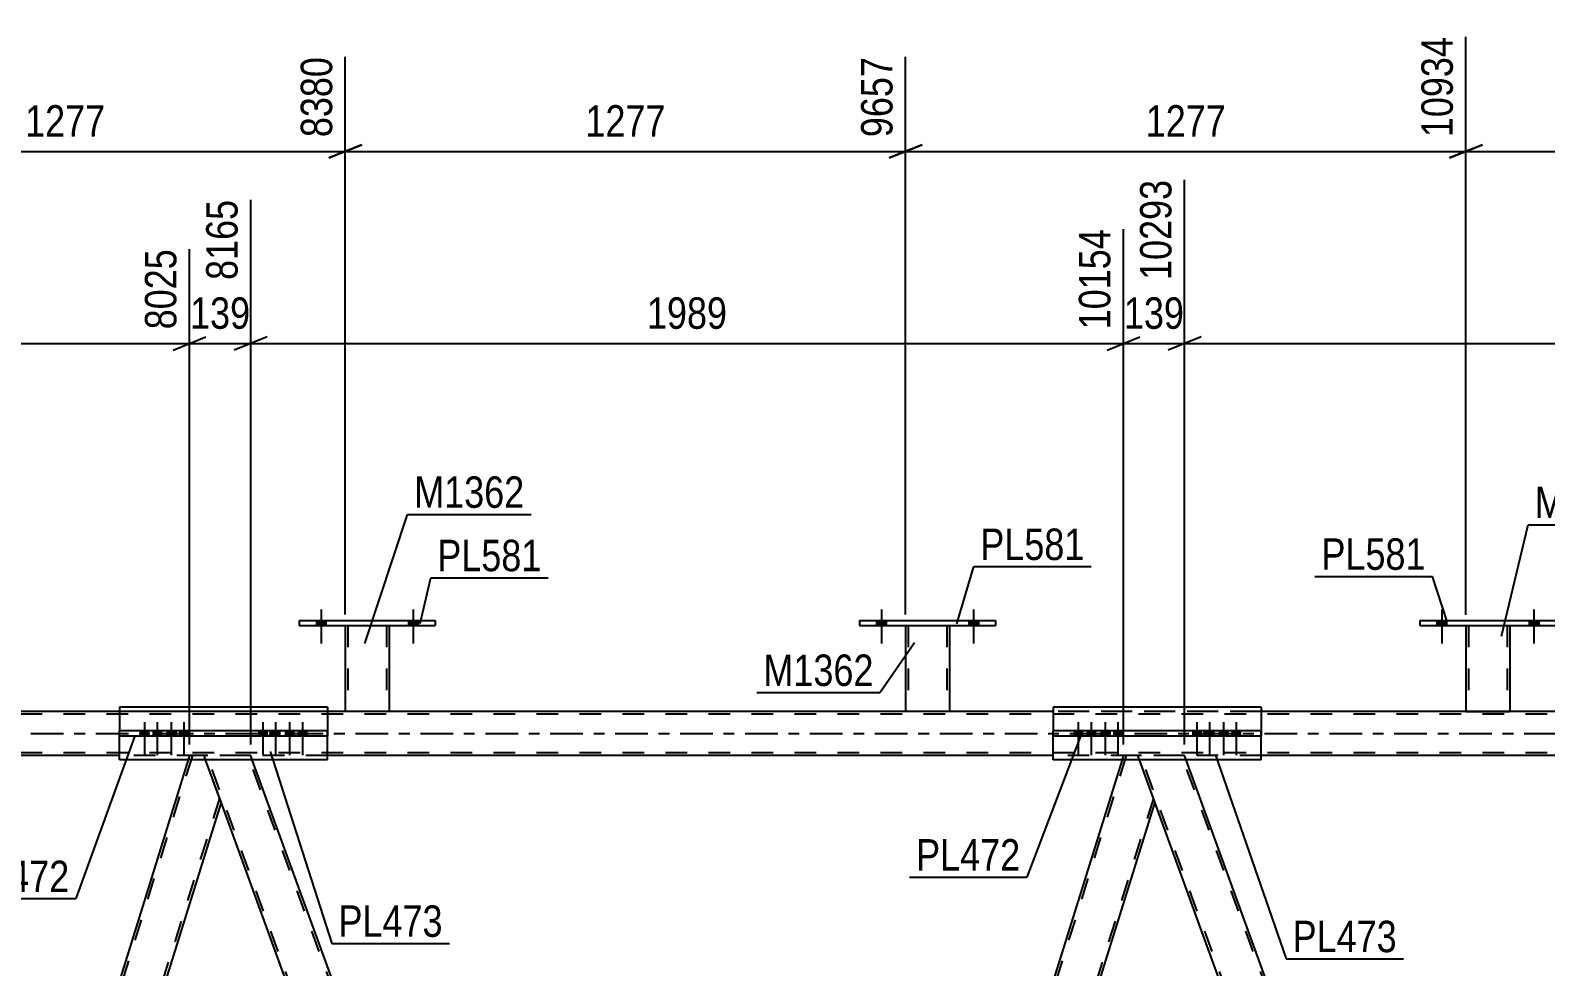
# Model space of a CAD drawing. Header units: millimetres. Extents: x -57 to 784, y -442 to 152.
# Drawn here: x 298.6 to 436.7, y -21.3 to 64.1 of the extents above; entities that cross this region are included whole.
import ezdxf

# ---------------------------------------------------------------- set-up
doc = ezdxf.new("R2010")
doc.units = ezdxf.units.MM
doc.linetypes.add('DXK_LINE_DOT2', pattern=[3.9198, 1.9599, -1.9599])
doc.linetypes.add('DXK_LINE_DOT3', pattern=[5.9187, 2.979, -0.9799, 0.9799, -0.9799])
doc.styles.add('Arial Narrow', font='ARIALN.TTF', dxfattribs={"height": 0.2})

# ---------------------------------------------------------------- blocks, each defined once
blk = doc.blocks.new('Part-761523242-6005 - 5969')
at = {"color": 2, "linetype": 'Continuous'}
for p, q in [((410.8, 2.4), (391.84, 2.4)), ((391.84, 2.4), (391.84, 0.24)), ((410.8, 2.4), (410.8, 0.24)), ((391.84, -2.4), (391.84, -0.24)), ((410.8, -2.4), (410.8, -0.24)), ((410.8, -2.4), (391.84, -2.4))]:
    blk.add_line(p, q, dxfattribs=at)
at = {"color": 7, "linetype": 'DXK_LINE_DOT2'}
for p, q in [((391.84, -0.24), (391.84, 0.24)), ((410.8, 0.24), (410.8, -0.24))]:
    blk.add_line(p, q, dxfattribs=at)
blk = doc.blocks.new('Part-761523242-6010 - 5969')
at = {"color": 2, "linetype": 'Continuous'}
for p, q in [((325.67, 2.4), (306.71, 2.4)), ((306.71, 2.4), (306.71, 0.24)), ((325.67, 2.4), (325.67, 0.24)), ((306.71, -2.4), (306.71, -0.24)), ((325.67, -2.4), (325.67, -0.24)), ((325.67, -2.4), (306.71, -2.4))]:
    blk.add_line(p, q, dxfattribs=at)
at = {"color": 7, "linetype": 'DXK_LINE_DOT2'}
for p, q in [((306.71, -0.24), (306.71, 0.24)), ((325.67, 0.24), (325.67, -0.24))]:
    blk.add_line(p, q, dxfattribs=at)
blk = doc.blocks.new('Part-761523242-6097 - 5969')
at = {"color": 7, "linetype": 'DXK_LINE_DOT2'}
for p, q in [((703.4, 1.76), (8.62, 1.76)), ((664.7, 2), (136.44, 2)), ((325.67, 2), (306.71, 2)), ((410.8, 2), (391.84, 2)), ((703.4, -1.76), (8.62, -1.76)), ((325.67, -2), (306.71, -2)), ((410.8, -2), (391.84, -2))]:
    blk.add_line(p, q, dxfattribs=at)
at = {"color": 2, "linetype": 'Continuous'}
for p, q in [((306.71, 2), (240.53, 2)), ((391.84, 2), (325.67, 2)), ((476.97, 2), (410.8, 2)), ((306.71, -2), (240.53, -2)), ((391.84, -2), (325.67, -2)), ((476.97, -2), (410.8, -2))]:
    blk.add_line(p, q, dxfattribs=at)
at = {"color": 7, "linetype": 'DXK_LINE_DOT3'}
blk.add_line((8.62, 0), (703.4, 0), dxfattribs=at)
blk = doc.blocks.new('Bolt-761523242-6453 - 5969')
at = {"linetype": 'Continuous'}
for points in [[(375.74, 9.84), (376.62, 9.84), (376.62, 10.32), (375.74, 10.32)], [(384.14, 9.84), (385.02, 9.84), (385.02, 10.32), (384.14, 10.32)]]:
    blk.add_hatch(color=1, dxfattribs=at).paths.add_polyline_path(points)
at = {"color": 1, "linetype": 'Continuous'}
for p, q in [((376.18, 11.32), (376.18, 8.2)), ((384.58, 11.32), (384.58, 8.2)), ((375.74, 10.32), (375.74, 9.84)), ((376.62, 10.32), (376.62, 9.84)), ((384.14, 10.32), (384.14, 9.84)), ((385.02, 10.32), (385.02, 9.84))]:
    blk.add_line(p, q, dxfattribs=at)
blk = doc.blocks.new('Part-761523242-6127 - 5969')
at = {"color": 2, "linetype": 'Continuous'}
for p, q in [((398.12, -2.4), (361.54, -119.75)), ((401.1, -6.25), (399.7, -2.4)), ((401.1, -6.25), (364.84, -122.59)), ((361.54, -119.75), (362.57, -122.59))]:
    blk.add_line(p, q, dxfattribs=at)
at = {"color": 7, "linetype": 'DXK_LINE_DOT2'}
for p, q in [((398.49, -2), (361.67, -120.12)), ((398.24, -2), (398.12, -2.4)), ((399.56, -2), (398.24, -2)), ((399.7, -2.4), (399.56, -2)), ((400.97, -5.88), (364.46, -123)), ((362.72, -123), (362.57, -122.59)), ((364.84, -122.59), (364.71, -123)), ((364.71, -123), (362.72, -123))]:
    blk.add_line(p, q, dxfattribs=at)
blk = doc.blocks.new('Part-761523242-6132 - 5969')
at = {"color": 2, "linetype": 'Continuous'}
for p, q in [((312.98, -2.4), (276.4, -119.75)), ((315.97, -6.25), (314.57, -2.4)), ((315.97, -6.25), (279.71, -122.59)), ((276.4, -119.75), (277.44, -122.59))]:
    blk.add_line(p, q, dxfattribs=at)
at = {"color": 7, "linetype": 'DXK_LINE_DOT2'}
for p, q in [((313.36, -2), (276.54, -120.12)), ((313.1, -2), (312.98, -2.4)), ((314.42, -2), (313.1, -2)), ((314.57, -2.4), (314.42, -2)), ((315.83, -5.88), (279.33, -123)), ((277.59, -123), (277.44, -122.59)), ((279.71, -122.59), (279.58, -123)), ((279.58, -123), (277.59, -123))]:
    blk.add_line(p, q, dxfattribs=at)
blk = doc.blocks.new('Part-761523242-6252 - 5969')
at = {"color": 2, "linetype": 'Continuous'}
for p, q in [((327.3, 9.84), (327.3, 2)), ((331.3, 9.84), (331.3, 2)), ((331.27, 2), (327.3, 2)), ((331.3, 2), (331.27, 2))]:
    blk.add_line(p, q, dxfattribs=at)
at = {"color": 7, "linetype": 'DXK_LINE_DOT2'}
for p, q in [((327.3, 9.84), (331.3, 9.84)), ((327.3, 9.84), (327.3, 9.84)), ((327.3, 9.84), (327.3, 9.84)), ((327.54, 9.84), (327.54, 2)), ((331.06, 9.84), (331.06, 2)), ((331.3, 9.84), (331.3, 9.84)), ((331.3, 9.84), (331.3, 9.84)), ((331.04, 2), (331.06, 2)), ((331.3, 2), (331.3, 2))]:
    blk.add_line(p, q, dxfattribs=at)
blk = doc.blocks.new('Part-761523242-6257 - 5969')
at = {"color": 2, "linetype": 'Continuous'}
for p, q in [((323.1, 10.32), (323.1, 9.84)), ((323.1, 10.32), (335.5, 10.32)), ((323.1, 9.84), (335.5, 9.84)), ((335.5, 10.32), (335.5, 9.84))]:
    blk.add_line(p, q, dxfattribs=at)
blk = doc.blocks.new('Part-761523242-6272 - 5969')
at = {"color": 2, "linetype": 'Continuous'}
for p, q in [((378.38, 9.84), (378.38, 2)), ((382.38, 9.84), (382.38, 2)), ((382.35, 2), (378.38, 2)), ((382.38, 2), (382.35, 2))]:
    blk.add_line(p, q, dxfattribs=at)
at = {"color": 7, "linetype": 'DXK_LINE_DOT2'}
for p, q in [((378.38, 9.84), (382.38, 9.84)), ((378.38, 9.84), (378.38, 9.84)), ((378.38, 9.84), (378.38, 9.84)), ((378.62, 9.84), (378.62, 2)), ((382.14, 9.84), (382.14, 2)), ((382.38, 9.84), (382.38, 9.84)), ((382.38, 9.84), (382.38, 9.84)), ((382.13, 2), (382.14, 2)), ((382.38, 2), (382.38, 2))]:
    blk.add_line(p, q, dxfattribs=at)
blk = doc.blocks.new('Part-761523242-6277 - 5969')
at = {"color": 2, "linetype": 'Continuous'}
for p, q in [((374.18, 10.32), (374.18, 9.84)), ((374.18, 10.32), (386.58, 10.32)), ((374.18, 9.84), (386.58, 9.84)), ((386.58, 10.32), (386.58, 9.84))]:
    blk.add_line(p, q, dxfattribs=at)
blk = doc.blocks.new('Part-761523242-6282 - 5969')
at = {"color": 2, "linetype": 'Continuous'}
for p, q in [((429.46, 9.84), (429.46, 2)), ((433.46, 9.84), (433.46, 2)), ((429.46, 2), (433.43, 2)), ((433.46, 2), (433.43, 2))]:
    blk.add_line(p, q, dxfattribs=at)
at = {"color": 7, "linetype": 'DXK_LINE_DOT2'}
for p, q in [((429.46, 9.84), (433.46, 9.84)), ((429.46, 9.84), (429.46, 9.84)), ((429.46, 9.84), (429.46, 9.84)), ((429.7, 9.84), (429.7, 2)), ((433.22, 9.84), (433.22, 2)), ((433.46, 9.84), (433.46, 9.84)), ((433.46, 9.84), (433.46, 9.84)), ((433.15, 2), (433.17, 2)), ((433.17, 2), (433.21, 2)), ((433.21, 2), (433.22, 2))]:
    blk.add_line(p, q, dxfattribs=at)
blk = doc.blocks.new('Part-761523242-6287 - 5969')
at = {"color": 2, "linetype": 'Continuous'}
for p, q in [((425.26, 10.32), (425.26, 9.84)), ((425.26, 10.32), (437.66, 10.32)), ((425.26, 9.84), (437.66, 9.84)), ((437.66, 10.32), (437.66, 9.84))]:
    blk.add_line(p, q, dxfattribs=at)
blk = doc.blocks.new('Bolt-761523242-6452 - 5969')
at = {"linetype": 'Continuous'}
for points in [[(375.74, 9.84), (376.62, 9.84), (376.62, 10.32), (375.74, 10.32)], [(384.14, 9.84), (385.02, 9.84), (385.02, 10.32), (384.14, 10.32)]]:
    blk.add_hatch(color=1, dxfattribs=at).paths.add_polyline_path(points)
at = {"color": 1, "linetype": 'Continuous'}
for p, q in [((376.18, 11.32), (376.18, 8.2)), ((384.58, 11.32), (384.58, 8.2)), ((375.74, 10.32), (375.74, 9.84)), ((376.62, 10.32), (376.62, 9.84)), ((384.14, 10.32), (384.14, 9.84)), ((385.02, 10.32), (385.02, 9.84))]:
    blk.add_line(p, q, dxfattribs=at)
blk = doc.blocks.new('Part-761523242-6332 - 5969')
at = {"color": 7, "linetype": 'DXK_LINE_DOT2'}
for p, q in [((318.68, -2), (314.42, -2)), ((315.97, -6.25), (314.42, -2)), ((358.72, -123), (314.68, -2)), ((362.46, -123), (318.42, -2)), ((318.82, -2.4), (318.68, -2)), ((362.72, -123), (361.54, -119.75)), ((358.46, -123), (358.31, -122.59)), ((362.72, -123), (358.46, -123))]:
    blk.add_line(p, q, dxfattribs=at)
at = {"color": 2, "linetype": 'Continuous'}
for p, q in [((361.54, -119.75), (318.82, -2.4)), ((358.31, -122.59), (315.97, -6.25))]:
    blk.add_line(p, q, dxfattribs=at)
blk = doc.blocks.new('Part-761523242-6337 - 5969')
at = {"color": 7, "linetype": 'DXK_LINE_DOT2'}
for p, q in [((403.81, -2), (399.56, -2)), ((401.1, -6.25), (399.56, -2)), ((443.85, -123), (399.81, -2)), ((447.6, -123), (403.56, -2)), ((403.96, -2.4), (403.81, -2)), ((447.85, -123), (446.67, -119.75)), ((443.6, -123), (443.45, -122.59)), ((447.85, -123), (443.6, -123))]:
    blk.add_line(p, q, dxfattribs=at)
at = {"color": 2, "linetype": 'Continuous'}
for p, q in [((446.67, -119.75), (403.96, -2.4)), ((443.45, -122.59), (401.1, -6.25))]:
    blk.add_line(p, q, dxfattribs=at)
blk = doc.blocks.new('Bolt-761523242-6470 - 5969')
at = {"linetype": 'Continuous'}
for points in [[(309.34, 0.24), (308.62, 0.24), (308.62, -0.24), (309.34, -0.24)], [(310.51, 0.24), (309.79, 0.24), (309.79, -0.24), (310.51, -0.24)], [(311.78, 0.24), (311.06, 0.24), (311.06, -0.24), (311.78, -0.24)], [(312.95, 0.24), (312.23, 0.24), (312.23, -0.24), (312.95, -0.24)]]:
    blk.add_hatch(color=1, dxfattribs=at).paths.add_polyline_path(points)
at = {"color": 1, "linetype": 'Continuous'}
for p, q in [((308.62, 0.24), (308.62, -0.24)), ((308.98, 1.04), (308.98, -1.96)), ((309.34, 0.24), (309.34, -0.24)), ((309.79, 0.24), (309.79, -0.24)), ((310.15, 1.04), (310.15, -1.96)), ((310.51, 0.24), (310.51, -0.24)), ((311.06, 0.24), (311.06, -0.24)), ((311.42, 1.04), (311.42, -1.96)), ((311.78, 0.24), (311.78, -0.24)), ((312.23, 0.24), (312.23, -0.24)), ((312.59, 1.04), (312.59, -1.96)), ((312.95, 0.24), (312.95, -0.24))]:
    blk.add_line(p, q, dxfattribs=at)
blk = doc.blocks.new('Bolt-761523242-6472 - 5969')
at = {"linetype": 'Continuous'}
for points in [[(394.48, 0.24), (393.76, 0.24), (393.76, -0.24), (394.48, -0.24)], [(395.65, 0.24), (394.93, 0.24), (394.93, -0.24), (395.65, -0.24)], [(396.92, 0.24), (396.2, 0.24), (396.2, -0.24), (396.92, -0.24)], [(398.08, 0.24), (397.36, 0.24), (397.36, -0.24), (398.08, -0.24)]]:
    blk.add_hatch(color=1, dxfattribs=at).paths.add_polyline_path(points)
at = {"color": 1, "linetype": 'Continuous'}
for p, q in [((393.76, 0.24), (393.76, -0.24)), ((394.12, 1.04), (394.12, -1.96)), ((394.48, 0.24), (394.48, -0.24)), ((394.93, 0.24), (394.93, -0.24)), ((395.29, 1.04), (395.29, -1.96)), ((395.65, 0.24), (395.65, -0.24)), ((396.2, 0.24), (396.2, -0.24)), ((396.56, 1.04), (396.56, -1.96)), ((396.92, 0.24), (396.92, -0.24)), ((397.36, 0.24), (397.36, -0.24)), ((397.72, 1.04), (397.72, -1.96)), ((398.08, 0.24), (398.08, -0.24))]:
    blk.add_line(p, q, dxfattribs=at)
blk = doc.blocks.new('Part-761523242-6368 - 5969')
at = {"color": 2, "linetype": 'Continuous'}
for p, q in [((306.71, -0.24), (306.71, 0.24)), ((325.67, 0.24), (306.71, 0.24)), ((311.88, -0.24), (311.88, 0.24)), ((320.49, -0.24), (320.49, 0.24)), ((325.67, -0.24), (325.67, 0.24)), ((325.67, -0.24), (306.71, -0.24))]:
    blk.add_line(p, q, dxfattribs=at)
blk = doc.blocks.new('Part-761523242-6373 - 5969')
at = {"color": 2, "linetype": 'Continuous'}
for p, q in [((391.84, -0.24), (391.84, 0.24)), ((410.8, 0.24), (391.84, 0.24)), ((397.02, -0.24), (397.02, 0.24)), ((405.62, -0.24), (405.62, 0.24)), ((410.8, -0.24), (410.8, 0.24)), ((410.8, -0.24), (391.84, -0.24))]:
    blk.add_line(p, q, dxfattribs=at)
blk = doc.blocks.new('Bolt-761523242-6448 - 5969')
at = {"linetype": 'Continuous'}
for points in [[(324.66, 9.84), (325.54, 9.84), (325.54, 10.32), (324.66, 10.32)], [(333.06, 9.84), (333.94, 9.84), (333.94, 10.32), (333.06, 10.32)]]:
    blk.add_hatch(color=1, dxfattribs=at).paths.add_polyline_path(points)
at = {"color": 1, "linetype": 'Continuous'}
for p, q in [((325.1, 11.32), (325.1, 8.2)), ((333.5, 11.32), (333.5, 8.2)), ((324.66, 10.32), (324.66, 9.84)), ((325.54, 10.32), (325.54, 9.84)), ((333.06, 10.32), (333.06, 9.84)), ((333.94, 10.32), (333.94, 9.84))]:
    blk.add_line(p, q, dxfattribs=at)
blk = doc.blocks.new('Bolt-761523242-6449 - 5969')
at = {"linetype": 'Continuous'}
for points in [[(324.66, 9.84), (325.54, 9.84), (325.54, 10.32), (324.66, 10.32)], [(333.06, 9.84), (333.94, 9.84), (333.94, 10.32), (333.06, 10.32)]]:
    blk.add_hatch(color=1, dxfattribs=at).paths.add_polyline_path(points)
at = {"color": 1, "linetype": 'Continuous'}
for p, q in [((325.1, 11.32), (325.1, 8.2)), ((333.5, 11.32), (333.5, 8.2)), ((324.66, 10.32), (324.66, 9.84)), ((325.54, 10.32), (325.54, 9.84)), ((333.06, 10.32), (333.06, 9.84)), ((333.94, 10.32), (333.94, 9.84))]:
    blk.add_line(p, q, dxfattribs=at)
blk = doc.blocks.new('Bolt-761523242-6454 - 5969')
at = {"linetype": 'Continuous'}
for points in [[(426.82, 9.84), (427.7, 9.84), (427.7, 10.32), (426.82, 10.32)], [(435.22, 9.84), (436.1, 9.84), (436.1, 10.32), (435.22, 10.32)]]:
    blk.add_hatch(color=1, dxfattribs=at).paths.add_polyline_path(points)
at = {"color": 1, "linetype": 'Continuous'}
for p, q in [((427.26, 11.32), (427.26, 8.2)), ((435.66, 11.32), (435.66, 8.2)), ((426.82, 10.32), (426.82, 9.84)), ((427.7, 10.32), (427.7, 9.84)), ((435.22, 10.32), (435.22, 9.84)), ((436.1, 10.32), (436.1, 9.84))]:
    blk.add_line(p, q, dxfattribs=at)
blk = doc.blocks.new('Bolt-761523242-6455 - 5969')
at = {"linetype": 'Continuous'}
for points in [[(426.82, 9.84), (427.7, 9.84), (427.7, 10.32), (426.82, 10.32)], [(435.22, 9.84), (436.1, 9.84), (436.1, 10.32), (435.22, 10.32)]]:
    blk.add_hatch(color=1, dxfattribs=at).paths.add_polyline_path(points)
at = {"color": 1, "linetype": 'Continuous'}
for p, q in [((427.26, 11.32), (427.26, 8.2)), ((435.66, 11.32), (435.66, 8.2)), ((426.82, 10.32), (426.82, 9.84)), ((427.7, 10.32), (427.7, 9.84)), ((435.22, 10.32), (435.22, 9.84)), ((436.1, 10.32), (436.1, 9.84))]:
    blk.add_line(p, q, dxfattribs=at)
blk = doc.blocks.new('Bolt-761523242-6471 - 5969')
at = {"linetype": 'Continuous'}
for points in [[(320.15, 0.24), (319.43, 0.24), (319.43, -0.24), (320.15, -0.24)], [(321.31, 0.24), (320.59, 0.24), (320.59, -0.24), (321.31, -0.24)], [(322.58, 0.24), (321.86, 0.24), (321.86, -0.24), (322.58, -0.24)], [(323.75, 0.24), (323.03, 0.24), (323.03, -0.24), (323.75, -0.24)]]:
    blk.add_hatch(color=1, dxfattribs=at).paths.add_polyline_path(points)
at = {"color": 1, "linetype": 'Continuous'}
for p, q in [((319.43, 0.24), (319.43, -0.24)), ((319.79, 1.04), (319.79, -1.96)), ((320.15, 0.24), (320.15, -0.24)), ((320.59, 0.24), (320.59, -0.24)), ((320.95, 1.04), (320.95, -1.96)), ((321.31, 0.24), (321.31, -0.24)), ((321.86, 0.24), (321.86, -0.24)), ((322.22, 1.04), (322.22, -1.96)), ((322.58, 0.24), (322.58, -0.24)), ((323.03, 0.24), (323.03, -0.24)), ((323.39, 1.04), (323.39, -1.96)), ((323.75, 0.24), (323.75, -0.24))]:
    blk.add_line(p, q, dxfattribs=at)
blk = doc.blocks.new('Bolt-761523242-6473 - 5969')
at = {"linetype": 'Continuous'}
for points in [[(405.28, 0.24), (404.56, 0.24), (404.56, -0.24), (405.28, -0.24)], [(406.45, 0.24), (405.73, 0.24), (405.73, -0.24), (406.45, -0.24)], [(407.72, 0.24), (407, 0.24), (407, -0.24), (407.72, -0.24)], [(408.88, 0.24), (408.16, 0.24), (408.16, -0.24), (408.88, -0.24)]]:
    blk.add_hatch(color=1, dxfattribs=at).paths.add_polyline_path(points)
at = {"color": 1, "linetype": 'Continuous'}
for p, q in [((404.56, 0.24), (404.56, -0.24)), ((404.92, 1.04), (404.92, -1.96)), ((405.28, 0.24), (405.28, -0.24)), ((405.73, 0.24), (405.73, -0.24)), ((406.09, 1.04), (406.09, -1.96)), ((406.45, 0.24), (406.45, -0.24)), ((407, 0.24), (407, -0.24)), ((407.36, 1.04), (407.36, -1.96)), ((407.72, 0.24), (407.72, -0.24)), ((408.16, 0.24), (408.16, -0.24)), ((408.52, 1.04), (408.52, -1.96)), ((408.88, 0.24), (408.88, -0.24))]:
    blk.add_line(p, q, dxfattribs=at)
blk = doc.blocks.new('StraightDimension-761523242-13675 - 5969')
at = {"color": 7, "linetype": 'Continuous'}
for p, q in [((327.3, 10.84), (327.3, 61.68)), ((378.38, 10.84), (378.38, 61.68)), ((328.8, 53.67), (325.8, 52.47)), ((327.3, 53.07), (378.38, 53.07)), ((376.88, 52.47), (379.88, 53.67))]:
    blk.add_line(p, q, dxfattribs=at)
at = {"color": 0}
blk.add_wipeout([(357.1, 53.82), (357.1, 58.02), (348.59, 58.02), (348.59, 53.82)], dxfattribs=at)
at = {"color": 3, "style": 'Arial Narrow'}
blk.add_text('1277', height=2.863, dxfattribs=at).set_placement((349.19, 54.42))
at = {"color": 0, "linetype": 'Continuous'}
blk.add_wipeout([(377.78, 62.28), (373.58, 62.28), (373.58, 53.77), (377.78, 53.77)], dxfattribs=at)
at = {"color": 3, "linetype": 'Continuous', "style": 'Arial Narrow'}
blk.add_text('9657', height=2.863, rotation=90.0002, dxfattribs=at).set_placement((377.18, 54.37))
blk = doc.blocks.new('StraightDimension-761523242-13676 - 5969')
at = {"color": 7, "linetype": 'Continuous'}
for p, q in [((276.22, 10.84), (276.22, 61.68)), ((327.3, 10.84), (327.3, 61.68)), ((277.72, 53.67), (274.72, 52.47)), ((276.22, 53.07), (327.3, 53.07)), ((325.8, 52.47), (328.8, 53.67))]:
    blk.add_line(p, q, dxfattribs=at)
at = {"color": 0}
blk.add_wipeout([(306.02, 53.82), (306.02, 58.02), (297.51, 58.02), (297.51, 53.82)], dxfattribs=at)
at = {"color": 3, "style": 'Arial Narrow'}
blk.add_text('1277', height=2.863, dxfattribs=at).set_placement((298.11, 54.42))
at = {"color": 0, "linetype": 'Continuous'}
blk.add_wipeout([(326.7, 62.28), (322.5, 62.28), (322.5, 53.77), (326.7, 53.77)], dxfattribs=at)
at = {"color": 3, "linetype": 'Continuous', "style": 'Arial Narrow'}
blk.add_text('8380', height=2.863, rotation=90.0002, dxfattribs=at).set_placement((326.1, 54.37))
blk = doc.blocks.new('StraightDimension-761523242-13673 - 5969')
at = {"color": 7, "linetype": 'Continuous'}
for p, q in [((429.46, 10.83), (429.46, 63.51)), ((480.54, 10.82), (480.54, 63.51)), ((430.96, 53.67), (427.96, 52.47)), ((429.46, 53.07), (480.54, 53.07)), ((479.04, 52.47), (482.04, 53.67))]:
    blk.add_line(p, q, dxfattribs=at)
at = {"color": 0}
blk.add_wipeout([(459.26, 53.82), (459.26, 58.02), (450.75, 58.02), (450.75, 53.82)], dxfattribs=at)
at = {"color": 3, "style": 'Arial Narrow'}
blk.add_text('1277', height=2.863, dxfattribs=at).set_placement((451.35, 54.42))
at = {"color": 0, "linetype": 'Continuous'}
blk.add_wipeout([(479.94, 64.11), (475.74, 64.11), (475.74, 53.77), (479.94, 53.77)], dxfattribs=at)
at = {"color": 3, "linetype": 'Continuous', "style": 'Arial Narrow'}
blk.add_text('12211', height=2.863, rotation=90.0002, dxfattribs=at).set_placement((479.34, 54.37))
blk = doc.blocks.new('StraightDimension-761523242-23385 - 5969')
at = {"color": 7, "linetype": 'Continuous'}
for p, q in [((318.68, -1), (318.68, 48.66)), ((313.1, -1), (313.1, 44.16)), ((311.6, 34.95), (314.6, 36.15)), ((320.18, 36.15), (317.18, 34.95)), ((313.1, 35.55), (318.68, 35.55))]:
    blk.add_line(p, q, dxfattribs=at)
at = {"color": 0}
blk.add_wipeout([(319.23, 36.3), (319.23, 40.5), (312.55, 40.5), (312.55, 36.3)], dxfattribs=at)
at = {"color": 3, "style": 'Arial Narrow'}
blk.add_text('139', height=2.863, dxfattribs=at).set_placement((313.15, 36.9))
at = {"color": 0, "linetype": 'Continuous'}
blk.add_wipeout([(318.08, 49.26), (313.88, 49.26), (313.88, 40.75), (318.08, 40.75)], dxfattribs=at)
at = {"color": 3, "linetype": 'Continuous', "style": 'Arial Narrow'}
blk.add_text('8165', height=2.863, rotation=90.0002, dxfattribs=at).set_placement((317.48, 41.35))
blk = doc.blocks.new('StraightDimension-761523242-23383 - 5969')
at = {"color": 7, "linetype": 'Continuous'}
for p, q in [((403.81, -1), (403.81, 50.49)), ((398.24, -1), (398.24, 45.99)), ((396.74, 34.95), (399.74, 36.15)), ((405.31, 36.15), (402.31, 34.95)), ((398.24, 35.55), (403.81, 35.55))]:
    blk.add_line(p, q, dxfattribs=at)
at = {"color": 0}
blk.add_wipeout([(404.37, 36.3), (404.37, 40.5), (397.68, 40.5), (397.68, 36.3)], dxfattribs=at)
at = {"color": 3, "style": 'Arial Narrow'}
blk.add_text('139', height=2.863, dxfattribs=at).set_placement((398.28, 36.9))
at = {"color": 0, "linetype": 'Continuous'}
blk.add_wipeout([(403.21, 51.09), (399.01, 51.09), (399.01, 40.75), (403.21, 40.75)], dxfattribs=at)
at = {"color": 3, "linetype": 'Continuous', "style": 'Arial Narrow'}
blk.add_text('10293', height=2.863, rotation=90.0002, dxfattribs=at).set_placement((402.61, 41.35))
blk = doc.blocks.new('StraightDimension-761523242-13674 - 5969')
at = {"color": 7, "linetype": 'Continuous'}
for p, q in [((429.46, 10.83), (429.46, 63.51)), ((378.38, 10.84), (378.38, 61.68)), ((379.88, 53.67), (376.88, 52.47)), ((378.38, 53.07), (429.46, 53.07)), ((427.96, 52.47), (430.96, 53.67))]:
    blk.add_line(p, q, dxfattribs=at)
at = {"color": 0}
blk.add_wipeout([(408.18, 53.82), (408.18, 58.02), (399.67, 58.02), (399.67, 53.82)], dxfattribs=at)
at = {"color": 3, "style": 'Arial Narrow'}
blk.add_text('1277', height=2.863, dxfattribs=at).set_placement((400.27, 54.42))
at = {"color": 0, "linetype": 'Continuous'}
blk.add_wipeout([(428.86, 64.11), (424.66, 64.11), (424.66, 53.77), (428.86, 53.77)], dxfattribs=at)
at = {"color": 3, "linetype": 'Continuous', "style": 'Arial Narrow'}
blk.add_text('10934', height=2.863, rotation=90.0002, dxfattribs=at).set_placement((428.26, 54.37))
blk = doc.blocks.new('StraightDimension-761523242-23382 - 5969')
at = {"color": 7, "linetype": 'Continuous'}
for p, q in [((403.81, -1), (403.81, 50.49)), ((483.37, -1), (483.37, 45.99)), ((405.31, 36.15), (402.31, 34.95)), ((481.87, 34.95), (484.87, 36.15)), ((403.81, 35.55), (483.37, 35.55))]:
    blk.add_line(p, q, dxfattribs=at)
at = {"color": 0}
blk.add_wipeout([(447.85, 36.3), (447.85, 40.5), (439.34, 40.5), (439.34, 36.3)], dxfattribs=at)
at = {"color": 3, "style": 'Arial Narrow'}
blk.add_text('1989', height=2.863, dxfattribs=at).set_placement((439.94, 36.9))
at = {"color": 0, "linetype": 'Continuous'}
blk.add_wipeout([(482.77, 46.59), (478.57, 46.59), (478.57, 36.25), (482.77, 36.25)], dxfattribs=at)
at = {"color": 3, "linetype": 'Continuous', "style": 'Arial Narrow'}
blk.add_text('12282', height=2.863, rotation=90.0002, dxfattribs=at).set_placement((482.17, 36.85))
blk = doc.blocks.new('StraightDimension-761523242-23384 - 5969')
at = {"color": 7, "linetype": 'Continuous'}
for p, q in [((318.68, -1), (318.68, 48.66)), ((398.24, -1), (398.24, 45.99)), ((320.18, 36.15), (317.18, 34.95)), ((396.74, 34.95), (399.74, 36.15)), ((318.68, 35.55), (398.24, 35.55))]:
    blk.add_line(p, q, dxfattribs=at)
at = {"color": 0}
blk.add_wipeout([(362.72, 36.3), (362.72, 40.5), (354.2, 40.5), (354.2, 36.3)], dxfattribs=at)
at = {"color": 3, "style": 'Arial Narrow'}
blk.add_text('1989', height=2.863, dxfattribs=at).set_placement((354.8, 36.9))
at = {"color": 0, "linetype": 'Continuous'}
blk.add_wipeout([(397.64, 46.59), (393.44, 46.59), (393.44, 36.25), (397.64, 36.25)], dxfattribs=at)
at = {"color": 3, "linetype": 'Continuous', "style": 'Arial Narrow'}
blk.add_text('10154', height=2.863, rotation=90.0002, dxfattribs=at).set_placement((397.04, 36.85))
blk = doc.blocks.new('StraightDimension-761523242-23386 - 5969')
at = {"color": 7, "linetype": 'Continuous'}
for p, q in [((233.54, -1), (233.54, 48.66)), ((313.1, -1), (313.1, 44.16)), ((235.04, 36.15), (232.04, 34.95)), ((311.6, 34.95), (314.6, 36.15)), ((233.54, 35.55), (313.1, 35.55))]:
    blk.add_line(p, q, dxfattribs=at)
at = {"color": 0}
blk.add_wipeout([(277.58, 36.3), (277.58, 40.5), (269.07, 40.5), (269.07, 36.3)], dxfattribs=at)
at = {"color": 3, "style": 'Arial Narrow'}
blk.add_text('1989', height=2.863, dxfattribs=at).set_placement((269.67, 36.9))
at = {"color": 0, "linetype": 'Continuous'}
blk.add_wipeout([(312.5, 44.76), (308.3, 44.76), (308.3, 36.25), (312.5, 36.25)], dxfattribs=at)
at = {"color": 3, "linetype": 'Continuous', "style": 'Arial Narrow'}
blk.add_text('8025', height=2.863, rotation=90.0002, dxfattribs=at).set_placement((311.9, 36.85))
blk = doc.blocks.new('Mark-761523242-6001 - 5969')
at = {"color": 0}
blk.add_wipeout([(423.17, -19.93), (423.17, -16.93), (413.66, -16.93), (413.66, -19.93)], dxfattribs=at)
blk.add_wipeout([(423.17, -19.93), (423.17, -16.93), (413.66, -16.93), (413.66, -19.93)], dxfattribs=at)
at = {"color": 30, "linetype": 'Continuous'}
for p, q in [((406.61, -1.87), (413.06, -20.53)), ((413.06, -20.53), (423.77, -20.53))]:
    blk.add_line(p, q, dxfattribs=at)
at = {"color": 3, "style": 'Arial Narrow'}
blk.add_text('PL473', height=2.863, dxfattribs=at).set_placement((413.66, -19.93))
blk = doc.blocks.new('Mark-761523242-6006 - 5969')
at = {"color": 0}
blk.add_wipeout([(336.19, -18.53), (336.19, -15.53), (326.68, -15.53), (326.68, -18.53)], dxfattribs=at)
blk.add_wipeout([(336.19, -18.53), (336.19, -15.53), (326.68, -15.53), (326.68, -18.53)], dxfattribs=at)
at = {"color": 30, "linetype": 'Continuous'}
for p, q in [((320.45, -1.64), (326.08, -19.13)), ((326.08, -19.13), (336.79, -19.13))]:
    blk.add_line(p, q, dxfattribs=at)
at = {"color": 3, "style": 'Arial Narrow'}
blk.add_text('PL473', height=2.863, dxfattribs=at).set_placement((326.68, -18.53))
blk = doc.blocks.new('Mark-761523242-6364 - 5969')
at = {"color": 0}
blk.add_wipeout([(302.15, -14.45), (302.15, -11.45), (292.65, -11.45), (292.65, -14.45)], dxfattribs=at)
blk.add_wipeout([(302.15, -14.45), (302.15, -11.45), (292.65, -11.45), (292.65, -14.45)], dxfattribs=at)
at = {"color": 30, "linetype": 'Continuous'}
for p in [(308.11, -0.21), (292.05, -15.05)]:
    blk.add_line(p, (302.75, -15.05), dxfattribs=at)
at = {"color": 3, "style": 'Arial Narrow'}
blk.add_text('PL472', height=2.863, dxfattribs=at).set_placement((292.65, -14.45))
blk = doc.blocks.new('Mark-761523242-6248 - 5969')
at = {"color": 0}
blk.add_wipeout([(343.63, 20.58), (343.63, 23.58), (333.58, 23.58), (333.58, 20.58)], dxfattribs=at)
blk.add_wipeout([(343.63, 20.58), (343.63, 23.58), (333.58, 23.58), (333.58, 20.58)], dxfattribs=at)
at = {"color": 30, "linetype": 'Continuous'}
for p, q in [((329.09, 8.2), (332.98, 19.98)), ((332.98, 19.98), (344.23, 19.98))]:
    blk.add_line(p, q, dxfattribs=at)
at = {"color": 3, "style": 'Arial Narrow'}
blk.add_text('M1362', height=2.863, dxfattribs=at).set_placement((333.58, 20.58))
blk = doc.blocks.new('Mark-761523242-6253 - 5969')
at = {"color": 0}
blk.add_wipeout([(345.2, 14.8), (345.2, 17.8), (335.69, 17.8), (335.69, 14.8)], dxfattribs=at)
blk.add_wipeout([(345.2, 14.8), (345.2, 17.8), (335.69, 17.8), (335.69, 14.8)], dxfattribs=at)
at = {"color": 30, "linetype": 'Continuous'}
for p, q in [((334.11, 10.03), (335.09, 14.2)), ((335.09, 14.2), (345.8, 14.2))]:
    blk.add_line(p, q, dxfattribs=at)
at = {"color": 3, "style": 'Arial Narrow'}
blk.add_text('PL581', height=2.863, dxfattribs=at).set_placement((335.69, 14.8))
blk = doc.blocks.new('Mark-761523242-6268 - 5969')
at = {"color": 0}
blk.add_wipeout([(375.47, 4.34), (375.47, 7.34), (365.42, 7.34), (365.42, 4.34)], dxfattribs=at)
blk.add_wipeout([(375.47, 4.34), (375.47, 7.34), (365.42, 7.34), (365.42, 4.34)], dxfattribs=at)
at = {"color": 30, "linetype": 'Continuous'}
for p in [(379.19, 8.26), (364.82, 3.74)]:
    blk.add_line(p, (376.07, 3.74), dxfattribs=at)
at = {"color": 3, "style": 'Arial Narrow'}
blk.add_text('M1362', height=2.863, dxfattribs=at).set_placement((365.42, 4.34))
blk = doc.blocks.new('Mark-761523242-6273 - 5969')
at = {"color": 0}
blk.add_wipeout([(394.69, 15.82), (394.69, 18.82), (385.19, 18.82), (385.19, 15.82)], dxfattribs=at)
blk.add_wipeout([(394.69, 15.82), (394.69, 18.82), (385.19, 18.82), (385.19, 15.82)], dxfattribs=at)
at = {"color": 30, "linetype": 'Continuous'}
for p, q in [((383.04, 9.99), (384.59, 15.22)), ((384.59, 15.22), (395.29, 15.22))]:
    blk.add_line(p, q, dxfattribs=at)
at = {"color": 3, "style": 'Arial Narrow'}
blk.add_text('PL581', height=2.863, dxfattribs=at).set_placement((385.19, 15.82))
blk = doc.blocks.new('Mark-761523242-6278 - 5969')
at = {"color": 0}
blk.add_wipeout([(445.78, 19.64), (445.78, 22.64), (435.73, 22.64), (435.73, 19.64)], dxfattribs=at)
blk.add_wipeout([(445.78, 19.64), (445.78, 22.64), (435.73, 22.64), (435.73, 19.64)], dxfattribs=at)
at = {"color": 30, "linetype": 'Continuous'}
for p, q in [((432.7, 8.88), (435.13, 19.04)), ((435.13, 19.04), (446.38, 19.04))]:
    blk.add_line(p, q, dxfattribs=at)
at = {"color": 3, "style": 'Arial Narrow'}
blk.add_text('M1362', height=2.863, dxfattribs=at).set_placement((435.73, 19.64))
blk = doc.blocks.new('Mark-761523242-6283 - 5969')
at = {"color": 0}
blk.add_wipeout([(425.8, 14.93), (425.8, 17.93), (416.29, 17.93), (416.29, 14.93)], dxfattribs=at)
blk.add_wipeout([(425.8, 14.93), (425.8, 17.93), (416.29, 17.93), (416.29, 14.93)], dxfattribs=at)
at = {"color": 30, "linetype": 'Continuous'}
for p in [(415.69, 14.33), (427.76, 10.21)]:
    blk.add_line(p, (426.4, 14.33), dxfattribs=at)
at = {"color": 3, "style": 'Arial Narrow'}
blk.add_text('PL581', height=2.863, dxfattribs=at).set_placement((416.29, 14.93))
blk = doc.blocks.new('Mark-761523242-6369 - 5969')
at = {"color": 0}
blk.add_wipeout([(388.84, -12.49), (388.84, -9.49), (379.34, -9.49), (379.34, -12.49)], dxfattribs=at)
blk.add_wipeout([(388.84, -12.49), (388.84, -9.49), (379.34, -9.49), (379.34, -12.49)], dxfattribs=at)
at = {"color": 30, "linetype": 'Continuous'}
for p in [(394.46, 0.16), (378.74, -13.09)]:
    blk.add_line(p, (389.44, -13.09), dxfattribs=at)
at = {"color": 3, "style": 'Arial Narrow'}
blk.add_text('PL472', height=2.863, dxfattribs=at).set_placement((379.34, -12.49))

msp = doc.modelspace()

# ---------------------------------------------------------------- block references
for name in ['Bolt-761523242-6448 - 5969', 'Bolt-761523242-6449 - 5969', 'Bolt-761523242-6453 - 5969', 'Bolt-761523242-6452 - 5969', 'Bolt-761523242-6454 - 5969', 'Bolt-761523242-6455 - 5969', 'Part-761523242-6257 - 5969', 'Part-761523242-6252 - 5969', 'Part-761523242-6277 - 5969', 'Part-761523242-6272 - 5969', 'Part-761523242-6287 - 5969', 'Part-761523242-6282 - 5969', 'Part-761523242-6097 - 5969', 'Part-761523242-6010 - 5969', 'Part-761523242-6005 - 5969', 'Part-761523242-6368 - 5969', 'Bolt-761523242-6470 - 5969', 'Bolt-761523242-6471 - 5969', 'Part-761523242-6373 - 5969', 'Bolt-761523242-6472 - 5969', 'Bolt-761523242-6473 - 5969', 'Part-761523242-6132 - 5969', 'Part-761523242-6332 - 5969', 'Part-761523242-6127 - 5969', 'Part-761523242-6337 - 5969']:
    msp.add_blockref(name, (0, 0))

# ---------------------------------------------------------------- next in the draw order: block references
for name in ['StraightDimension-761523242-13673 - 5969', 'StraightDimension-761523242-13675 - 5969', 'StraightDimension-761523242-23383 - 5969', 'Mark-761523242-6001 - 5969']:
    msp.add_blockref(name, (0, 0))

# ---------------------------------------------------------------- next in the draw order: block references
for name in ['StraightDimension-761523242-13674 - 5969', 'StraightDimension-761523242-13676 - 5969']:
    msp.add_blockref(name, (0, 0))

# ---------------------------------------------------------------- next in the draw order: block references
for name in ['StraightDimension-761523242-23382 - 5969', 'StraightDimension-761523242-23385 - 5969']:
    msp.add_blockref(name, (0, 0))

# ---------------------------------------------------------------- next in the draw order: block references
for name in ['StraightDimension-761523242-23386 - 5969', 'StraightDimension-761523242-23384 - 5969', 'Mark-761523242-6278 - 5969', 'Mark-761523242-6283 - 5969']:
    msp.add_blockref(name, (0, 0))

# ---------------------------------------------------------------- next in the draw order: block references
for name in ['Mark-761523242-6248 - 5969', 'Mark-761523242-6273 - 5969', 'Mark-761523242-6268 - 5969', 'Mark-761523242-6369 - 5969', 'Mark-761523242-6364 - 5969', 'Mark-761523242-6006 - 5969']:
    msp.add_blockref(name, (0, 0))

# ---------------------------------------------------------------- next in the draw order: block references
msp.add_blockref('Mark-761523242-6253 - 5969', (0, 0))

doc.saveas('drawing.dxf')
